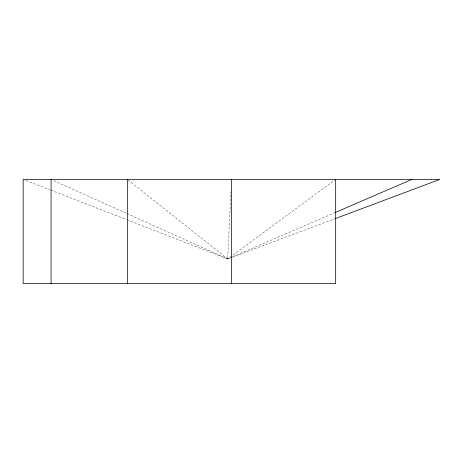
<?xml version="1.0" encoding="UTF-8"?>
<svg xmlns="http://www.w3.org/2000/svg" width="463" height="463" viewBox="0 0 463 463"><rect width="100%" height="100%" fill="white"/><g stroke="black" fill="none" stroke-linecap="round" stroke-linejoin="round"><path stroke-width="0.35" stroke-dasharray="2.31 1.74" d="M126.758 219.694L227.674 258.921L230.915 191.589M126.845 213.53L227.674 258.921L335.096 179.841M127.892 179.864L227.674 258.921L232.31 256.919M232.976 256.635L335.05 212.592M227.674 258.921L334.436 218.912M25.841 180.46L50.062 189.876M50.733 190.137L126.086 219.427M53.702 180.599L126.191 213.235"/><path stroke-width="0.69" d="M335.71 212.303L411.937 179.412M335.114 218.663L439.85 179.412L23.15 179.412L23.15 283.587L335.675 283.587L335.675 179.412M231.5 179.412L231.5 283.587M127.325 179.412L127.325 283.587M51.063 179.412L51.063 283.587"/></g></svg>
